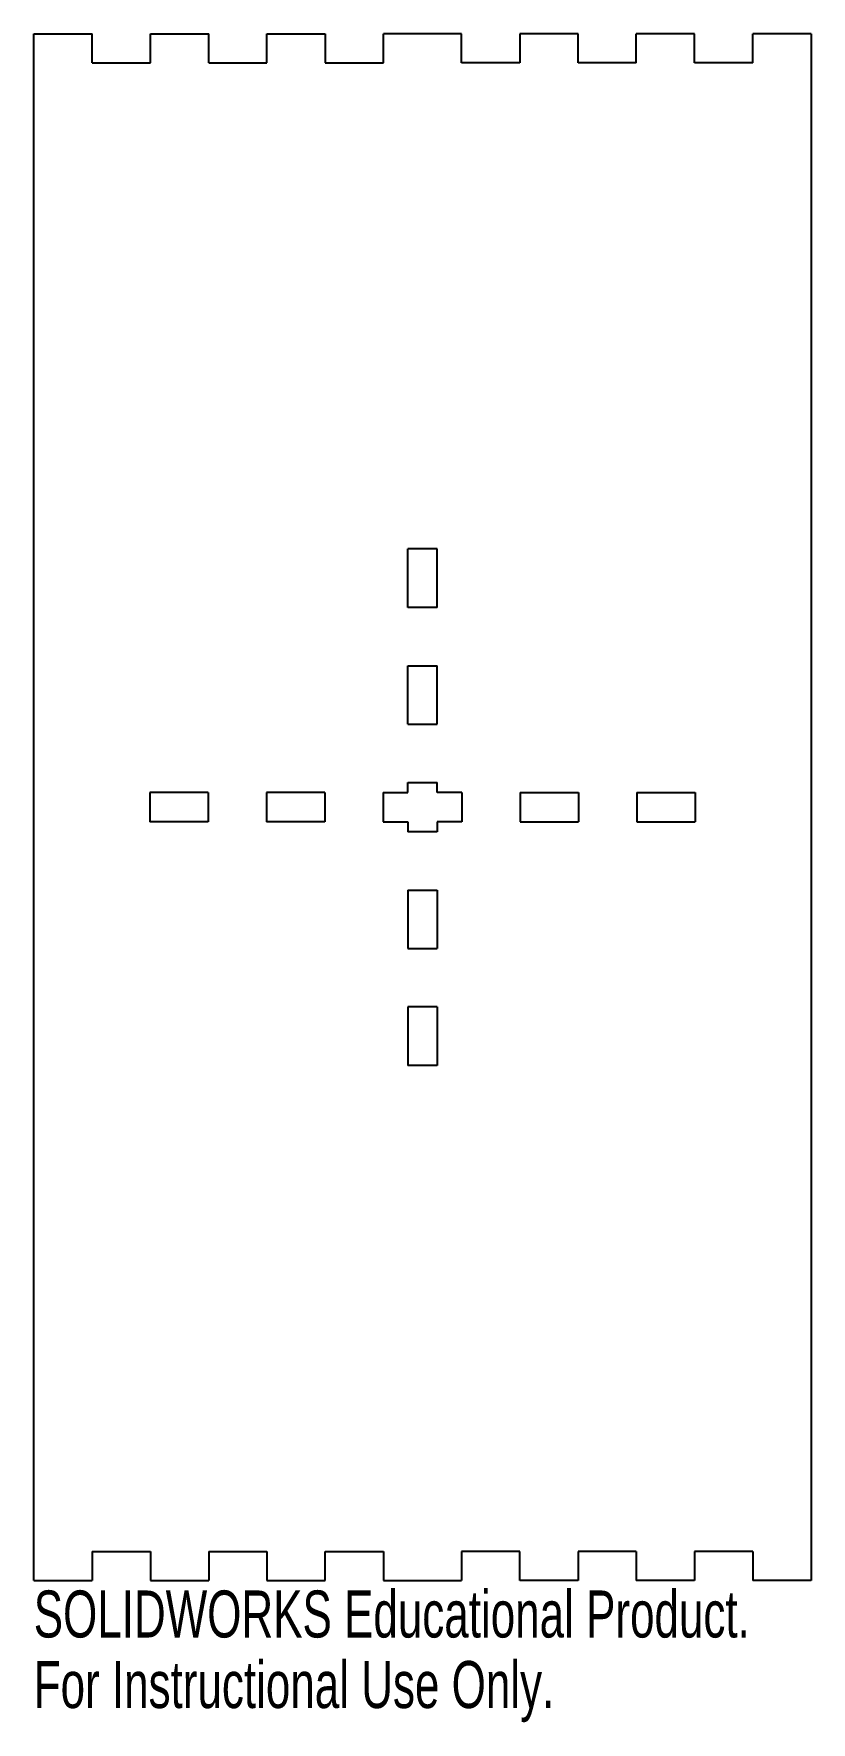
# Model space of a CAD drawing. Header units: millimetres. Extents: x -40 to 40, y -94 to 80.
import ezdxf

# ---------------------------------------------------------------- set-up
doc = ezdxf.new("R2010")
doc.units = ezdxf.units.MM
doc.styles.add('SLDTEXTSTYLE0', font='TXT', dxfattribs={"width": 0.7})

msp = doc.modelspace()

# ---------------------------------------------------------------- linework, layer by layer
at = {"color": 7, "linetype": 'Continuous', "lineweight": 25}
for p, q in [((-40, -79.5), (-40, 79.5)), ((-40, 79.5), (-34, 79.5)), ((-34, 76.5), (-34, 79.5)), ((-28, 76.5), (-28, 79.5)), ((-28, 79.5), (-22, 79.5)), ((-22, 76.5), (-22, 79.5)), ((-16, 76.5), (-16, 79.5)), ((-16, 79.5), (-10, 79.5)), ((-10, 79.5), (-10, 76.5)), ((-4, 76.5), (-4, 79.5)), ((4, 79.5), (-4, 79.5)), ((4, 76.5), (4, 79.5)), ((10, 79.5), (10, 76.5)), ((16, 79.5), (10, 79.5)), ((16, 76.5), (16, 79.5)), ((22, 76.5), (22, 79.5)), ((28, 79.5), (22, 79.5)), ((28, 76.5), (28, 79.5)), ((34, 76.5), (34, 79.5)), ((40, 79.5), (34, 79.5)), ((40, 79.5), (40, -79.5)), ((-34, 76.5), (-28, 76.5)), ((-22, 76.5), (-16, 76.5)), ((-10, 76.5), (-4, 76.5)), ((10, 76.5), (4, 76.5)), ((22, 76.5), (16, 76.5)), ((34, 76.5), (28, 76.5)), ((1.5, 26.54), (-1.5, 26.54)), ((-1.5, 20.54), (-1.5, 26.54)), ((1.5, 20.54), (1.5, 26.54)), ((1.5, 20.54), (-1.5, 20.54)), ((-1.5, 14.54), (1.5, 14.54)), ((-1.5, 8.54), (-1.5, 14.54)), ((1.5, 8.54), (1.5, 14.54)), ((-1.5, 8.54), (1.5, 8.54)), ((-1.5, 2.54), (1.5, 2.54)), ((-1.5, 1.5), (-1.5, 2.54)), ((1.5, 1.5), (1.5, 2.54)), ((-22.04, 1.5), (-28.04, 1.5)), ((-28.04, 1.5), (-28.04, -1.5)), ((-22.04, 1.5), (-22.04, -1.5)), ((-10.04, 1.5), (-16.04, 1.5)), ((-16.04, 1.5), (-16.04, -1.5)), ((-10.04, 1.5), (-10.04, -1.5)), ((-4.04, 1.5), (-1.5, 1.5)), ((-4.04, 1.5), (-4.04, -1.5)), ((4.04, 1.5), (1.5, 1.5)), ((4.04, 1.5), (4.04, -1.5)), ((10.04, 1.5), (16.04, 1.5)), ((10.04, 1.5), (10.04, -1.5)), ((16.04, 1.5), (16.04, -1.5)), ((22.04, 1.5), (28.04, 1.5)), ((22.04, 1.5), (22.04, -1.5)), ((28.04, 1.5), (28.04, -1.5)), ((-22.04, -1.5), (-28.04, -1.5)), ((-10.04, -1.5), (-16.04, -1.5)), ((-4.04, -1.5), (-1.5, -1.5)), ((-1.5, -1.5), (-1.5, -2.54)), ((1.5, -1.5), (1.5, -2.54)), ((4.04, -1.5), (1.5, -1.5)), ((10.04, -1.5), (16.04, -1.5)), ((22.04, -1.5), (28.04, -1.5)), ((1.5, -2.54), (-1.5, -2.54)), ((-1.5, -8.54), (1.5, -8.54)), ((-1.5, -8.54), (-1.5, -14.54)), ((1.5, -8.54), (1.5, -14.54)), ((-1.5, -14.54), (1.5, -14.54)), ((-1.5, -20.54), (-1.5, -26.54)), ((1.5, -20.54), (-1.5, -20.54)), ((1.5, -20.54), (1.5, -26.54)), ((1.5, -26.54), (-1.5, -26.54)), ((-34, -76.5), (-28, -76.5)), ((-34, -76.5), (-34, -79.5)), ((-28, -76.5), (-28, -79.5)), ((-22, -76.5), (-16, -76.5)), ((-22, -76.5), (-22, -79.5)), ((-16, -76.5), (-16, -79.5)), ((-10, -76.5), (-4, -76.5)), ((-10, -79.5), (-10, -76.5)), ((-4, -76.5), (-4, -79.5)), ((10, -76.5), (4, -76.5)), ((4, -76.5), (4, -79.5)), ((10, -79.5), (10, -76.5)), ((22, -76.5), (16, -76.5)), ((16, -76.5), (16, -79.5)), ((22, -76.5), (22, -79.5)), ((34, -76.5), (28, -76.5)), ((28, -76.5), (28, -79.5)), ((34, -76.5), (34, -79.5)), ((-40, -79.5), (-34, -79.5)), ((-28, -79.5), (-22, -79.5)), ((-16, -79.5), (-10, -79.5)), ((-4, -79.5), (4, -79.5)), ((16, -79.5), (10, -79.5)), ((28, -79.5), (22, -79.5)), ((40, -79.5), (34, -79.5))]:
    msp.add_line(p, q, dxfattribs=at)

# ---------------------------------------------------------------- texts
at = {"color": 7, "linetype": 'Continuous', "char_height": 4.8336, "attachment_point": 1, "style": 'SLDTEXTSTYLE0'}
for s, insert in [('SOLIDWORKS Educational Product.', (-40, -80.52)), ('For Instructional Use Only.', (-40, -87.77))]:
    msp.add_mtext(s, dxfattribs=dict(at, insert=insert))

doc.saveas('drawing.dxf')
